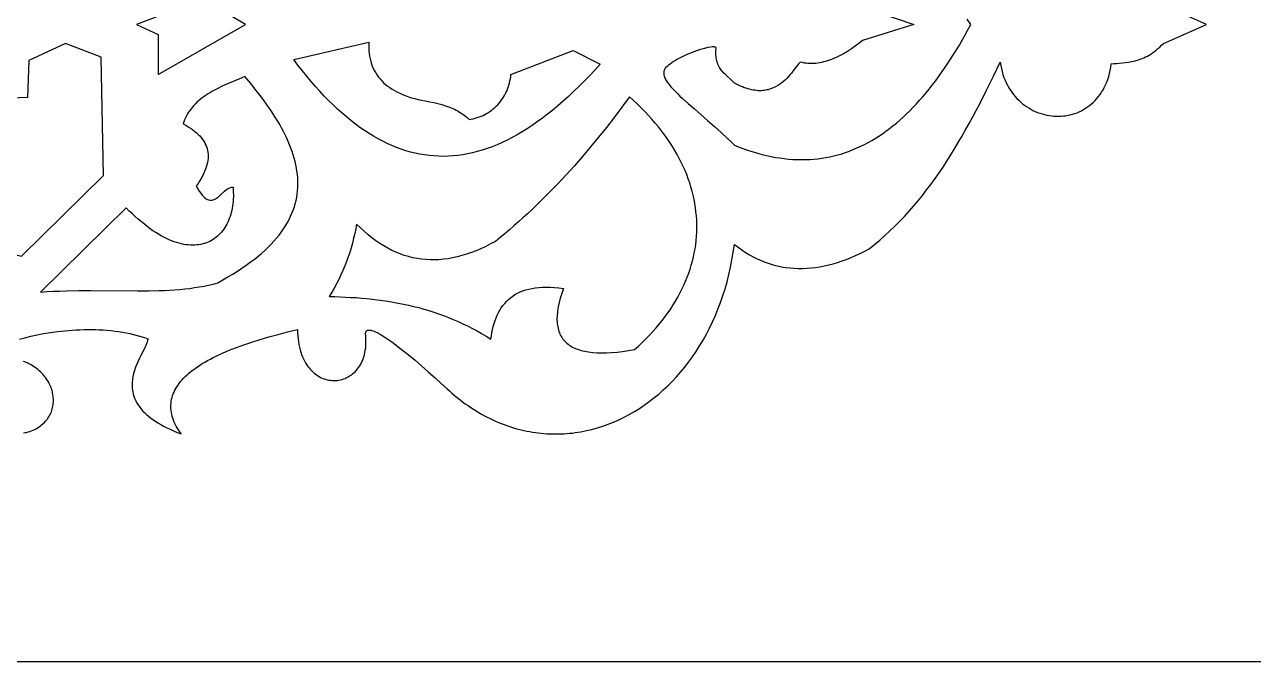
# Model space of a CAD drawing. Extents: x -1578 to -778, y -133 to 7.
# Drawn here: x -1145.3 to -1010.2, y -133.1 to -63.1 of the extents above; entities that cross this region are included whole.
import ezdxf

# ---------------------------------------------------------------- set-up
doc = ezdxf.new("R2010")
doc.units = 0
doc.layers.add('LAYER_2', color=174, linetype='CONTINUOUS')

msp = doc.modelspace()

# ---------------------------------------------------------------- linework, layer by layer
at = {"layer": 'LAYER_2'}
for points in [[(-1577.79, -133.05), (-777.79, -133.05), (-777.79, 6.95), (-1577.79, 6.95)], [(-1130.62, -57.36), (-1130.61, -62.13), (-1133.03, -63.06), (-1130.64, -64.14), (-1130.64, -68.56), (-1121.04, -63.06)], [(-1140.84, -65.12), (-1144.88, -67.01), (-1145.01, -71.06), (-1157.16, -71.56), (-1148.93, -80.55), (-1151.8, -83.46), (-1149.84, -87.51), (-1145.66, -88.52), (-1136.65, -79.66), (-1136.91, -66.63)], [(-1096.47, -73.47), (-1096.24, -73.44), (-1096.01, -73.4), (-1095.79, -73.34), (-1095.57, -73.28), (-1095.36, -73.21), (-1095.15, -73.13), (-1094.94, -73.04), (-1094.74, -72.94), (-1094.54, -72.83), (-1094.35, -72.71), (-1094.17, -72.59), (-1093.98, -72.46), (-1093.81, -72.32), (-1093.64, -72.17), (-1093.48, -72.02), (-1093.32, -71.86), (-1093.17, -71.69), (-1093.03, -71.52), (-1092.9, -71.34), (-1092.77, -71.15), (-1092.65, -70.96), (-1092.53, -70.77), (-1092.43, -70.56), (-1092.33, -70.36), (-1092.24, -70.14), (-1092.16, -69.93), (-1092.09, -69.71), (-1092.03, -69.48), (-1091.98, -69.25), (-1091.93, -69.02), (-1091.9, -68.78), (-1091.87, -68.54), (-1085.03, -65.89), (-1082.06, -67.4), (-1082.65, -68.05), (-1083.24, -68.68), (-1083.82, -69.28), (-1084.4, -69.86), (-1084.98, -70.42), (-1085.56, -70.96), (-1086.13, -71.48), (-1086.7, -71.98), (-1087.27, -72.45), (-1087.84, -72.9), (-1088.4, -73.33), (-1088.97, -73.74), (-1089.53, -74.13), (-1090.09, -74.5), (-1090.64, -74.85), (-1091.2, -75.17), (-1091.75, -75.47), (-1092.3, -75.76), (-1092.85, -76.02), (-1093.4, -76.26), (-1093.94, -76.48), (-1094.49, -76.68), (-1095.03, -76.86), (-1095.57, -77.01), (-1096.1, -77.15), (-1096.64, -77.27), (-1097.17, -77.36), (-1097.7, -77.44), (-1098.23, -77.49), (-1098.76, -77.52), (-1099.29, -77.54), (-1099.81, -77.53), (-1100.33, -77.5), (-1100.86, -77.46), (-1101.37, -77.39), (-1101.89, -77.3), (-1102.41, -77.19), (-1102.92, -77.07), (-1103.43, -76.92), (-1103.94, -76.75), (-1104.45, -76.57), (-1104.96, -76.36), (-1105.47, -76.13), (-1105.97, -75.88), (-1106.47, -75.62), (-1106.98, -75.33), (-1107.47, -75.03), (-1107.97, -74.7), (-1108.47, -74.36), (-1108.96, -73.99), (-1109.46, -73.61), (-1109.95, -73.21), (-1110.44, -72.79), (-1110.93, -72.35), (-1111.42, -71.89), (-1111.91, -71.41), (-1112.39, -70.91), (-1112.88, -70.39), (-1113.36, -69.86), (-1113.84, -69.3), (-1114.32, -68.73), (-1114.8, -68.14), (-1115.28, -67.53), (-1115.75, -66.9), (-1107.49, -65), (-1107.5, -65.32), (-1107.5, -65.64), (-1107.48, -65.95), (-1107.45, -66.25), (-1107.41, -66.54), (-1107.35, -66.83), (-1107.28, -67.1), (-1107.2, -67.37), (-1107.11, -67.63), (-1107, -67.89), (-1106.88, -68.13), (-1106.74, -68.37), (-1106.59, -68.6), (-1106.43, -68.82), (-1106.26, -69.03), (-1106.07, -69.24), (-1105.87, -69.44), (-1105.66, -69.63), (-1105.43, -69.81), (-1105.19, -69.98), (-1104.94, -70.15), (-1104.68, -70.31), (-1104.4, -70.46), (-1104.1, -70.6), (-1103.8, -70.73), (-1103.48, -70.86), (-1103.15, -70.98), (-1102.81, -71.09), (-1102.45, -71.19), (-1102.08, -71.29), (-1101.69, -71.38), (-1101.3, -71.45), (-1100.82, -71.54), (-1100.36, -71.63), (-1099.91, -71.73), (-1099.47, -71.85), (-1099.05, -71.98), (-1098.64, -72.13), (-1098.25, -72.29), (-1098.06, -72.37), (-1097.88, -72.47), (-1097.69, -72.56), (-1097.52, -72.67), (-1097.34, -72.78), (-1097.17, -72.89), (-1097.01, -73.01), (-1096.85, -73.13), (-1096.69, -73.26), (-1096.54, -73.4)], [(-1134.17, -83.21), (-1143.57, -92.45), (-1142.86, -92.41), (-1142.15, -92.37), (-1141.45, -92.34), (-1140.76, -92.32), (-1139.39, -92.3), (-1138.04, -92.29), (-1132.93, -92.32), (-1131.72, -92.31), (-1130.54, -92.29), (-1129.96, -92.27), (-1129.39, -92.24), (-1128.83, -92.2), (-1128.27, -92.16), (-1127.72, -92.11), (-1127.18, -92.05), (-1126.65, -91.97), (-1126.13, -91.89), (-1125.61, -91.8), (-1125.11, -91.69), (-1124.61, -91.57), (-1124.11, -91.43), (-1123.54, -91.12), (-1122.98, -90.8), (-1122.44, -90.48), (-1121.93, -90.16), (-1121.44, -89.83), (-1120.97, -89.51), (-1120.52, -89.18), (-1120.09, -88.86), (-1119.68, -88.53), (-1119.29, -88.2), (-1118.92, -87.87), (-1118.57, -87.53), (-1118.24, -87.2), (-1117.92, -86.86), (-1117.63, -86.53), (-1117.36, -86.19), (-1117.1, -85.85), (-1116.86, -85.51), (-1116.64, -85.16), (-1116.44, -84.82), (-1116.26, -84.48), (-1116.09, -84.13), (-1115.94, -83.78), (-1115.8, -83.44), (-1115.68, -83.09), (-1115.58, -82.74), (-1115.49, -82.39), (-1115.42, -82.03), (-1115.37, -81.68), (-1115.33, -81.33), (-1115.3, -80.97), (-1115.29, -80.61), (-1115.29, -80.26), (-1115.31, -79.9), (-1115.34, -79.54), (-1115.39, -79.18), (-1115.44, -78.82), (-1115.52, -78.46), (-1115.6, -78.09), (-1115.69, -77.73), (-1115.8, -77.36), (-1115.92, -77), (-1116.06, -76.63), (-1116.2, -76.26), (-1116.35, -75.9), (-1116.52, -75.53), (-1116.7, -75.16), (-1116.89, -74.79), (-1117.08, -74.42), (-1117.29, -74.05), (-1117.51, -73.67), (-1117.74, -73.3), (-1117.97, -72.93), (-1118.22, -72.55), (-1118.47, -72.18), (-1118.73, -71.8), (-1119, -71.43), (-1119.28, -71.05), (-1119.86, -70.29), (-1120.47, -69.54), (-1121.11, -68.78), (-1121.78, -69.04), (-1122.42, -69.3), (-1123.03, -69.56), (-1123.61, -69.83), (-1124.16, -70.1), (-1124.67, -70.38), (-1124.91, -70.52), (-1125.15, -70.66), (-1125.38, -70.81), (-1125.6, -70.96), (-1125.81, -71.11), (-1126.01, -71.27), (-1126.2, -71.43), (-1126.39, -71.6), (-1126.56, -71.77), (-1126.73, -71.94), (-1126.89, -72.12), (-1127.04, -72.3), (-1127.18, -72.49), (-1127.31, -72.68), (-1127.43, -72.88), (-1127.54, -73.09), (-1127.65, -73.3), (-1127.74, -73.51), (-1127.83, -73.74), (-1127.9, -73.97), (-1127.62, -74.12), (-1127.35, -74.28), (-1127.1, -74.44), (-1126.87, -74.6), (-1126.64, -74.77), (-1126.44, -74.94), (-1126.25, -75.12), (-1126.07, -75.3), (-1125.91, -75.48), (-1125.77, -75.67), (-1125.64, -75.86), (-1125.53, -76.06), (-1125.43, -76.26), (-1125.35, -76.46), (-1125.28, -76.67), (-1125.23, -76.88), (-1125.19, -77.09), (-1125.17, -77.31), (-1125.16, -77.54), (-1125.17, -77.77), (-1125.19, -78), (-1125.23, -78.23), (-1125.29, -78.47), (-1125.36, -78.71), (-1125.44, -78.96), (-1125.54, -79.21), (-1125.66, -79.47), (-1125.79, -79.73), (-1125.93, -79.99), (-1126.1, -80.26), (-1126.27, -80.53), (-1126.47, -80.8), (-1126.29, -81.11), (-1126.13, -81.37), (-1125.97, -81.6), (-1125.81, -81.8), (-1125.66, -81.96), (-1125.51, -82.1), (-1125.37, -82.2), (-1125.23, -82.28), (-1125.1, -82.33), (-1124.97, -82.36), (-1124.84, -82.36), (-1124.72, -82.35), (-1124.6, -82.32), (-1124.48, -82.28), (-1124.36, -82.22), (-1124.25, -82.15), (-1124.13, -82.07), (-1124.02, -81.98), (-1123.8, -81.78), (-1123.36, -81.38), (-1123.13, -81.2), (-1123.02, -81.12), (-1122.9, -81.05), (-1122.78, -81), (-1122.66, -80.96), (-1122.54, -80.94), (-1122.42, -80.93), (-1122.4, -81.2), (-1122.39, -81.47), (-1122.38, -81.73), (-1122.38, -81.99), (-1122.4, -82.25), (-1122.41, -82.5), (-1122.44, -82.75), (-1122.47, -83), (-1122.52, -83.24), (-1122.56, -83.48), (-1122.62, -83.71), (-1122.68, -83.93), (-1122.75, -84.15), (-1122.83, -84.37), (-1122.92, -84.58), (-1123.01, -84.78), (-1123.1, -84.98), (-1123.21, -85.17), (-1123.32, -85.35), (-1123.44, -85.53), (-1123.56, -85.7), (-1123.7, -85.86), (-1123.83, -86.02), (-1123.98, -86.17), (-1124.13, -86.31), (-1124.28, -86.44), (-1124.45, -86.56), (-1124.62, -86.67), (-1124.79, -86.78), (-1124.97, -86.88), (-1125.16, -86.96), (-1125.35, -87.04), (-1125.55, -87.11), (-1125.75, -87.17), (-1125.96, -87.22), (-1126.18, -87.25), (-1126.4, -87.28), (-1126.63, -87.3), (-1126.86, -87.3), (-1127.09, -87.29), (-1127.34, -87.28), (-1127.58, -87.25), (-1127.84, -87.21), (-1128.09, -87.15), (-1128.35, -87.09), (-1128.62, -87.01), (-1128.89, -86.92), (-1129.17, -86.81), (-1129.45, -86.7), (-1129.74, -86.57), (-1130.03, -86.42), (-1130.32, -86.26), (-1130.62, -86.09), (-1130.92, -85.91), (-1131.23, -85.71), (-1131.54, -85.49), (-1131.85, -85.26), (-1132.17, -85.01), (-1132.5, -84.75), (-1132.82, -84.48), (-1133.16, -84.18), (-1133.49, -83.87), (-1133.83, -83.55)], [(-1108.84, -84.98), (-1108.93, -85.51), (-1109.04, -86.03), (-1109.16, -86.55), (-1109.29, -87.07), (-1109.44, -87.58), (-1109.59, -88.09), (-1109.76, -88.59), (-1109.95, -89.09), (-1110.14, -89.59), (-1110.35, -90.08), (-1110.56, -90.57), (-1110.79, -91.06), (-1111.04, -91.54), (-1111.29, -92.01), (-1111.56, -92.48), (-1111.84, -92.95), (-1111.24, -92.96), (-1110.65, -92.98), (-1110.05, -93.01), (-1109.46, -93.04), (-1108.87, -93.07), (-1108.29, -93.12), (-1107.7, -93.17), (-1107.12, -93.23), (-1106.54, -93.3), (-1105.97, -93.38), (-1105.39, -93.47), (-1104.82, -93.56), (-1104.25, -93.66), (-1103.69, -93.78), (-1103.13, -93.9), (-1102.57, -94.03), (-1102.01, -94.17), (-1101.46, -94.32), (-1100.91, -94.48), (-1100.36, -94.66), (-1099.82, -94.84), (-1099.28, -95.03), (-1098.74, -95.24), (-1098.21, -95.46), (-1097.68, -95.69), (-1097.15, -95.93), (-1096.63, -96.18), (-1096.11, -96.45), (-1095.6, -96.72), (-1095.09, -97.01), (-1094.58, -97.32), (-1094.08, -97.64), (-1094.02, -97.27), (-1093.96, -96.92), (-1093.89, -96.57), (-1093.81, -96.24), (-1093.71, -95.91), (-1093.61, -95.6), (-1093.5, -95.29), (-1093.37, -95), (-1093.24, -94.72), (-1093.09, -94.44), (-1092.93, -94.19), (-1092.75, -93.94), (-1092.56, -93.7), (-1092.36, -93.48), (-1092.15, -93.27), (-1091.92, -93.08), (-1091.68, -92.9), (-1091.43, -92.73), (-1091.15, -92.58), (-1090.87, -92.44), (-1090.56, -92.32), (-1090.25, -92.21), (-1089.91, -92.12), (-1089.56, -92.05), (-1089.19, -91.99), (-1088.81, -91.95), (-1088.4, -91.92), (-1087.98, -91.92), (-1087.54, -91.93), (-1087.09, -91.95), (-1086.61, -92), (-1086.11, -92.07), (-1086.29, -92.6), (-1086.45, -93.11), (-1086.58, -93.6), (-1086.67, -94.07), (-1086.75, -94.52), (-1086.77, -94.73), (-1086.79, -94.94), (-1086.8, -95.15), (-1086.81, -95.35), (-1086.81, -95.55), (-1086.8, -95.74), (-1086.78, -95.92), (-1086.76, -96.1), (-1086.73, -96.28), (-1086.69, -96.45), (-1086.65, -96.61), (-1086.6, -96.77), (-1086.54, -96.93), (-1086.48, -97.07), (-1086.41, -97.22), (-1086.33, -97.36), (-1086.25, -97.49), (-1086.15, -97.62), (-1086.06, -97.74), (-1085.95, -97.86), (-1085.84, -97.97), (-1085.72, -98.08), (-1085.59, -98.18), (-1085.46, -98.28), (-1085.32, -98.37), (-1085.18, -98.46), (-1085.02, -98.54), (-1084.86, -98.61), (-1084.69, -98.69), (-1084.52, -98.75), (-1084.34, -98.81), (-1084.15, -98.87), (-1083.96, -98.92), (-1083.75, -98.96), (-1083.55, -99), (-1083.33, -99.04), (-1082.88, -99.09), (-1082.4, -99.13), (-1081.89, -99.14), (-1081.36, -99.13), (-1080.8, -99.1), (-1080.21, -99.05), (-1079.59, -98.98), (-1078.95, -98.89), (-1078.28, -98.78), (-1077.85, -98.39), (-1077.43, -97.99), (-1077.03, -97.6), (-1076.64, -97.2), (-1076.26, -96.79), (-1075.9, -96.38), (-1075.56, -95.97), (-1075.22, -95.56), (-1074.91, -95.14), (-1074.6, -94.72), (-1074.31, -94.3), (-1074.03, -93.87), (-1073.77, -93.44), (-1073.52, -93.01), (-1073.29, -92.58), (-1073.07, -92.15), (-1072.86, -91.71), (-1072.67, -91.27), (-1072.49, -90.83), (-1072.33, -90.39), (-1072.17, -89.94), (-1072.04, -89.5), (-1071.92, -89.05), (-1071.81, -88.6), (-1071.71, -88.15), (-1071.63, -87.7), (-1071.56, -87.25), (-1071.51, -86.8), (-1071.47, -86.34), (-1071.44, -85.89), (-1071.43, -85.44), (-1071.43, -84.98), (-1071.45, -84.53), (-1071.48, -84.07), (-1071.53, -83.62), (-1071.58, -83.17), (-1071.66, -82.71), (-1071.74, -82.26), (-1071.84, -81.81), (-1071.95, -81.35), (-1072.08, -80.9), (-1072.22, -80.45), (-1072.38, -80), (-1072.55, -79.55), (-1072.73, -79.11), (-1072.93, -78.66), (-1073.14, -78.22), (-1073.36, -77.77), (-1073.6, -77.33), (-1073.85, -76.89), (-1074.12, -76.46), (-1074.4, -76.02), (-1074.69, -75.59), (-1075, -75.16), (-1075.32, -74.73), (-1075.66, -74.31), (-1076, -73.88), (-1076.37, -73.46), (-1076.74, -73.05), (-1077.13, -72.63), (-1077.54, -72.22), (-1077.96, -71.82), (-1078.39, -71.41), (-1078.83, -71.01), (-1079.67, -72.14), (-1080.51, -73.26), (-1081.37, -74.36), (-1082.23, -75.44), (-1083.11, -76.5), (-1083.99, -77.55), (-1084.89, -78.57), (-1085.8, -79.58), (-1086.73, -80.57), (-1087.66, -81.53), (-1088.61, -82.48), (-1089.09, -82.94), (-1089.57, -83.4), (-1090.06, -83.86), (-1090.55, -84.3), (-1091.04, -84.75), (-1091.54, -85.18), (-1092.04, -85.62), (-1092.54, -86.04), (-1093.05, -86.46), (-1093.56, -86.88), (-1094.1, -87.17), (-1094.63, -87.44), (-1095.17, -87.69), (-1095.69, -87.91), (-1096.22, -88.12), (-1096.74, -88.3), (-1097.26, -88.45), (-1097.77, -88.59), (-1098.28, -88.7), (-1098.78, -88.79), (-1099.28, -88.85), (-1099.78, -88.9), (-1100.27, -88.92), (-1100.75, -88.91), (-1101.24, -88.89), (-1101.72, -88.84), (-1102.19, -88.77), (-1102.66, -88.68), (-1103.13, -88.56), (-1103.59, -88.42), (-1104.05, -88.26), (-1104.51, -88.07), (-1104.96, -87.87), (-1105.41, -87.64), (-1105.85, -87.39), (-1106.29, -87.11), (-1106.72, -86.81), (-1107.15, -86.49), (-1107.58, -86.15), (-1108, -85.78), (-1108.42, -85.39)]]:
    msp.add_lwpolyline(points, close=True, dxfattribs=at)
for points in [[(-1145.91, -97.64), (-1145.31, -97.47), (-1144.66, -97.31), (-1143.97, -97.16), (-1143.25, -97.02), (-1142.49, -96.9), (-1141.71, -96.79), (-1140.91, -96.7), (-1140.09, -96.64), (-1139.67, -96.61), (-1139.25, -96.59), (-1138.83, -96.58), (-1138.4, -96.57), (-1137.98, -96.57), (-1137.55, -96.58), (-1137.12, -96.6), (-1136.7, -96.62), (-1136.27, -96.65), (-1135.85, -96.69), (-1135.43, -96.74), (-1135.01, -96.79), (-1134.59, -96.86), (-1134.17, -96.94), (-1133.76, -97.02), (-1133.36, -97.11), (-1132.96, -97.22), (-1132.56, -97.33), (-1132.17, -97.46), (-1131.79, -97.6), (-1131.79, -97.68), (-1131.81, -97.77), (-1131.86, -97.95), (-1131.94, -98.16), (-1132.04, -98.39), (-1132.28, -98.89), (-1132.56, -99.44), (-1132.71, -99.74), (-1132.85, -100.06), (-1132.99, -100.38), (-1133.13, -100.71), (-1133.24, -101.06), (-1133.35, -101.41), (-1133.43, -101.76), (-1133.46, -101.95), (-1133.49, -102.13), (-1133.5, -102.31), (-1133.52, -102.5), (-1133.52, -102.69), (-1133.52, -102.87), (-1133.5, -103.06), (-1133.48, -103.25), (-1133.45, -103.44), (-1133.4, -103.63), (-1133.35, -103.82), (-1133.29, -104.01), (-1133.21, -104.21), (-1133.12, -104.4), (-1133.02, -104.59), (-1132.91, -104.78), (-1132.78, -104.97), (-1132.64, -105.16), (-1132.49, -105.35), (-1132.32, -105.54), (-1132.13, -105.73), (-1131.93, -105.92), (-1131.72, -106.1), (-1131.48, -106.29), (-1131.23, -106.47), (-1130.96, -106.66), (-1130.68, -106.84), (-1130.37, -107.02), (-1130.05, -107.19), (-1129.71, -107.37), (-1129.34, -107.54), (-1128.96, -107.72), (-1128.55, -107.89), (-1128.13, -108.05), (-1128.28, -107.83), (-1128.42, -107.61), (-1128.55, -107.39), (-1128.67, -107.18), (-1128.78, -106.96), (-1128.88, -106.74), (-1128.97, -106.53), (-1129.04, -106.31), (-1129.11, -106.1), (-1129.16, -105.89), (-1129.2, -105.68), (-1129.23, -105.47), (-1129.25, -105.26), (-1129.26, -105.06), (-1129.25, -104.85), (-1129.24, -104.65), (-1129.21, -104.44), (-1129.17, -104.24), (-1129.13, -104.04), (-1129.07, -103.84), (-1129, -103.64), (-1128.91, -103.45), (-1128.82, -103.25), (-1128.72, -103.06), (-1128.6, -102.87), (-1128.47, -102.68), (-1128.33, -102.49), (-1128.18, -102.3), (-1128.02, -102.11), (-1127.85, -101.93), (-1127.67, -101.74), (-1127.47, -101.56), (-1127.27, -101.38), (-1127.05, -101.2), (-1126.82, -101.02), (-1126.58, -100.84), (-1126.33, -100.67), (-1126.07, -100.5), (-1125.8, -100.32), (-1125.51, -100.15), (-1125.22, -99.99), (-1124.91, -99.82), (-1124.59, -99.65), (-1124.26, -99.49), (-1123.92, -99.33), (-1123.57, -99.17), (-1122.83, -98.85), (-1122.05, -98.54), (-1121.23, -98.24), (-1120.35, -97.95), (-1119.44, -97.66), (-1118.48, -97.38), (-1117.47, -97.11), (-1116.42, -96.84), (-1115.32, -96.58), (-1115.32, -96.93), (-1115.3, -97.27), (-1115.27, -97.6), (-1115.23, -97.91), (-1115.18, -98.22), (-1115.12, -98.51), (-1115.05, -98.79), (-1114.98, -99.06), (-1114.89, -99.31), (-1114.79, -99.56), (-1114.69, -99.79), (-1114.58, -100.02), (-1114.46, -100.23), (-1114.34, -100.43), (-1114.21, -100.62), (-1114.07, -100.8), (-1113.92, -100.96), (-1113.77, -101.12), (-1113.62, -101.27), (-1113.46, -101.4), (-1113.3, -101.52), (-1113.13, -101.64), (-1112.96, -101.74), (-1112.79, -101.83), (-1112.61, -101.91), (-1112.44, -101.98), (-1112.26, -102.04), (-1112.08, -102.09), (-1111.89, -102.13), (-1111.71, -102.15), (-1111.53, -102.17), (-1111.34, -102.18), (-1111.16, -102.17), (-1110.98, -102.16), (-1110.8, -102.14), (-1110.62, -102.1), (-1110.44, -102.06), (-1110.27, -102), (-1110.1, -101.94), (-1109.93, -101.86), (-1109.76, -101.78), (-1109.6, -101.68), (-1109.45, -101.58), (-1109.29, -101.46), (-1109.15, -101.34), (-1109, -101.21), (-1108.87, -101.06), (-1108.74, -100.91), (-1108.62, -100.75), (-1108.5, -100.57), (-1108.39, -100.39), (-1108.29, -100.2), (-1108.2, -100), (-1108.12, -99.79), (-1108.04, -99.57), (-1107.98, -99.34), (-1107.92, -99.1), (-1107.88, -98.85), (-1107.84, -98.6), (-1107.82, -98.33), (-1107.81, -98.06), (-1107.81, -97.77), (-1107.82, -97.48), (-1107.84, -97.18), (-1107.85, -97.08), (-1107.85, -96.99), (-1107.84, -96.91), (-1107.82, -96.84), (-1107.79, -96.78), (-1107.75, -96.73), (-1107.71, -96.69), (-1107.65, -96.66), (-1107.59, -96.64), (-1107.53, -96.63), (-1107.45, -96.62), (-1107.37, -96.63), (-1107.28, -96.64), (-1107.19, -96.67), (-1106.98, -96.73), (-1106.75, -96.83), (-1106.5, -96.95), (-1106.23, -97.1), (-1105.94, -97.28), (-1105.63, -97.48), (-1105.31, -97.69), (-1104.98, -97.93), (-1104.63, -98.18), (-1103.92, -98.73), (-1103.17, -99.33), (-1102.41, -99.96), (-1101.66, -100.6), (-1100.92, -101.25), (-1100.21, -101.88), (-1099.53, -102.49), (-1098.92, -103.06), (-1098.63, -103.32), (-1098.35, -103.57), (-1098.06, -103.82), (-1097.77, -104.06), (-1097.47, -104.29), (-1097.18, -104.51), (-1096.89, -104.73), (-1096.59, -104.94), (-1096.29, -105.14), (-1095.99, -105.34), (-1095.69, -105.52), (-1095.39, -105.7), (-1095.09, -105.88), (-1094.78, -106.05), (-1094.48, -106.21), (-1094.17, -106.36), (-1093.86, -106.51), (-1093.56, -106.65), (-1093.25, -106.78), (-1092.94, -106.91), (-1092.63, -107.02), (-1092.32, -107.14), (-1092, -107.24), (-1091.69, -107.34), (-1091.38, -107.44), (-1091.07, -107.52), (-1090.75, -107.6), (-1090.44, -107.67), (-1090.13, -107.74), (-1089.81, -107.8), (-1089.5, -107.85), (-1089.18, -107.9), (-1088.87, -107.94), (-1088.56, -107.98), (-1088.24, -108), (-1087.93, -108.03), (-1087.61, -108.04), (-1087.3, -108.05), (-1086.99, -108.05), (-1086.68, -108.05), (-1086.36, -108.04), (-1086.05, -108.03), (-1085.74, -108.01), (-1085.43, -107.98), (-1085.12, -107.95), (-1084.81, -107.91), (-1084.19, -107.81), (-1083.58, -107.69), (-1082.97, -107.55), (-1082.37, -107.38), (-1081.77, -107.19), (-1081.17, -106.98), (-1080.59, -106.74), (-1080, -106.49), (-1079.43, -106.21), (-1078.86, -105.91), (-1078.3, -105.59), (-1077.75, -105.24), (-1077.21, -104.88), (-1076.67, -104.5), (-1076.15, -104.09), (-1075.63, -103.67), (-1075.13, -103.22), (-1074.63, -102.76), (-1074.15, -102.28), (-1073.68, -101.77), (-1073.22, -101.25), (-1072.77, -100.71), (-1072.34, -100.15), (-1071.92, -99.57), (-1071.52, -98.98), (-1071.13, -98.37), (-1070.75, -97.74), (-1070.39, -97.09), (-1070.04, -96.42), (-1069.72, -95.74), (-1069.4, -95.04), (-1069.11, -94.33), (-1068.83, -93.6), (-1068.57, -92.85), (-1068.33, -92.09), (-1068.11, -91.32), (-1067.91, -90.52), (-1067.73, -89.72), (-1067.57, -88.9), (-1067.43, -88.06), (-1067.31, -87.21), (-1066.9, -87.53), (-1066.49, -87.82), (-1066.07, -88.1), (-1065.65, -88.35), (-1065.23, -88.58), (-1064.8, -88.8), (-1064.36, -88.99), (-1063.92, -89.17), (-1063.48, -89.32), (-1063.04, -89.45), (-1062.59, -89.57), (-1062.13, -89.67), (-1061.68, -89.74), (-1061.22, -89.8), (-1060.75, -89.84), (-1060.29, -89.86), (-1059.82, -89.86), (-1059.34, -89.84), (-1058.87, -89.8), (-1058.39, -89.75), (-1057.91, -89.67), (-1057.43, -89.58), (-1056.94, -89.47), (-1056.45, -89.35), (-1055.96, -89.2), (-1055.47, -89.04), (-1054.98, -88.86), (-1054.48, -88.66), (-1053.98, -88.44), (-1053.48, -88.21), (-1052.98, -87.96), (-1052.48, -87.69), (-1051.89, -87.22), (-1051.31, -86.74), (-1050.75, -86.25), (-1050.2, -85.74), (-1049.66, -85.22), (-1049.13, -84.68), (-1048.61, -84.14), (-1048.1, -83.58), (-1047.6, -83.01), (-1047.11, -82.43), (-1046.63, -81.84), (-1046.17, -81.23), (-1045.71, -80.62), (-1045.25, -79.99), (-1044.81, -79.36), (-1044.37, -78.71), (-1043.94, -78.06), (-1043.52, -77.39), (-1043.1, -76.72), (-1042.69, -76.03), (-1042.29, -75.34), (-1041.89, -74.64), (-1041.49, -73.93), (-1041.1, -73.21), (-1040.72, -72.49), (-1040.33, -71.75), (-1039.58, -70.26), (-1038.83, -68.74), (-1038.09, -67.2), (-1038.03, -67.55), (-1037.96, -67.89), (-1037.87, -68.23), (-1037.78, -68.55), (-1037.67, -68.86), (-1037.55, -69.16), (-1037.42, -69.45), (-1037.28, -69.72), (-1037.13, -69.99), (-1036.97, -70.25), (-1036.8, -70.5), (-1036.62, -70.73), (-1036.44, -70.96), (-1036.25, -71.17), (-1036.05, -71.37), (-1035.84, -71.56), (-1035.63, -71.75), (-1035.41, -71.92), (-1035.18, -72.07), (-1034.95, -72.22), (-1034.72, -72.36), (-1034.48, -72.49), (-1034.23, -72.6), (-1033.99, -72.71), (-1033.74, -72.8), (-1033.48, -72.88), (-1033.23, -72.95), (-1032.97, -73.01), (-1032.71, -73.06), (-1032.45, -73.09), (-1032.19, -73.12), (-1031.93, -73.13), (-1031.67, -73.13), (-1031.4, -73.12), (-1031.14, -73.1), (-1030.89, -73.07), (-1030.63, -73.03), (-1030.38, -72.97), (-1030.12, -72.91), (-1029.87, -72.83), (-1029.63, -72.74), (-1029.39, -72.64), (-1029.15, -72.52), (-1028.92, -72.4), (-1028.69, -72.26), (-1028.47, -72.11), (-1028.25, -71.95), (-1028.04, -71.78), (-1027.84, -71.59), (-1027.64, -71.4), (-1027.45, -71.19), (-1027.27, -70.97), (-1027.1, -70.74), (-1026.94, -70.49), (-1026.78, -70.24), (-1026.64, -69.97), (-1026.5, -69.69), (-1026.38, -69.39), (-1026.26, -69.09), (-1026.16, -68.77), (-1026.07, -68.44), (-1025.99, -68.1), (-1025.93, -67.75), (-1025.87, -67.38), (-1025.59, -67.35), (-1025.29, -67.32), (-1024.66, -67.27), (-1024.32, -67.23), (-1023.97, -67.18), (-1023.61, -67.12), (-1023.25, -67.03), (-1022.87, -66.92), (-1022.68, -66.86), (-1022.49, -66.79), (-1022.3, -66.7), (-1022.11, -66.61), (-1021.91, -66.52), (-1021.72, -66.41), (-1021.52, -66.29), (-1021.33, -66.16), (-1021.13, -66.02), (-1020.94, -65.86), (-1020.74, -65.7), (-1020.55, -65.52), (-1020.35, -65.33), (-1020.15, -65.12), (-1015.39, -63.06), (-1020.36, -60.86)], [(-1053.2, -61.13), (-1047.59, -63.06), (-1053.21, -64.8), (-1053.61, -65.13), (-1054.03, -65.43), (-1054.45, -65.73), (-1054.88, -66), (-1055.31, -66.26), (-1055.74, -66.49), (-1056.18, -66.7), (-1056.4, -66.79), (-1056.62, -66.88), (-1056.84, -66.96), (-1057.06, -67.04), (-1057.28, -67.1), (-1057.5, -67.16), (-1057.72, -67.21), (-1057.94, -67.26), (-1058.15, -67.29), (-1058.37, -67.32), (-1058.58, -67.33), (-1058.79, -67.34), (-1059.01, -67.34), (-1059.22, -67.33), (-1059.42, -67.31), (-1059.63, -67.28), (-1059.83, -67.24), (-1060.03, -67.18), (-1060.1, -67.22), (-1060.17, -67.28), (-1060.25, -67.37), (-1060.34, -67.47), (-1060.77, -68.04), (-1061.04, -68.38), (-1061.18, -68.56), (-1061.34, -68.75), (-1061.51, -68.93), (-1061.69, -69.11), (-1061.88, -69.29), (-1062.09, -69.45), (-1062.31, -69.62), (-1062.53, -69.76), (-1062.78, -69.9), (-1063.03, -70.02), (-1063.3, -70.13), (-1063.44, -70.17), (-1063.59, -70.21), (-1063.73, -70.24), (-1063.88, -70.27), (-1064.04, -70.29), (-1064.2, -70.31), (-1064.36, -70.32), (-1064.53, -70.32), (-1064.7, -70.32), (-1064.87, -70.3), (-1065.05, -70.28), (-1065.24, -70.26), (-1065.42, -70.22), (-1065.61, -70.17), (-1065.81, -70.12), (-1066.01, -70.06), (-1066.22, -69.99), (-1066.42, -69.91), (-1066.64, -69.82), (-1066.86, -69.71), (-1067.08, -69.6), (-1067.31, -69.48), (-1067.71, -69.1), (-1068.11, -68.74), (-1068.29, -68.56), (-1068.47, -68.38), (-1068.64, -68.19), (-1068.8, -67.99), (-1068.94, -67.77), (-1069.06, -67.54), (-1069.11, -67.42), (-1069.16, -67.3), (-1069.21, -67.16), (-1069.24, -67.03), (-1069.28, -66.88), (-1069.3, -66.73), (-1069.32, -66.58), (-1069.34, -66.41), (-1069.34, -66.24), (-1069.34, -66.06), (-1069.33, -65.88), (-1069.32, -65.68), (-1069.32, -65.63), (-1069.32, -65.6), (-1069.34, -65.58), (-1069.38, -65.55), (-1069.45, -65.52), (-1069.53, -65.51), (-1069.64, -65.51), (-1069.76, -65.51), (-1069.91, -65.53), (-1070.23, -65.59), (-1070.61, -65.68), (-1071.03, -65.8), (-1071.47, -65.94), (-1071.94, -66.11), (-1072.41, -66.31), (-1072.89, -66.52), (-1073.35, -66.75), (-1073.57, -66.87), (-1073.78, -67), (-1073.99, -67.12), (-1074.18, -67.25), (-1074.37, -67.39), (-1074.54, -67.52), (-1074.7, -67.66), (-1074.84, -67.79), (-1074.9, -67.86), (-1074.96, -67.94), (-1075, -68.01), (-1075.03, -68.09), (-1075.06, -68.17), (-1075.08, -68.25), (-1075.08, -68.34), (-1075.08, -68.42), (-1075.07, -68.51), (-1075.06, -68.61), (-1075.03, -68.7), (-1075, -68.8), (-1074.91, -69), (-1074.79, -69.21), (-1074.65, -69.43), (-1074.48, -69.65), (-1074.29, -69.89), (-1074.07, -70.13), (-1073.83, -70.38), (-1073.57, -70.64), (-1073.3, -70.91), (-1073.01, -71.18), (-1072.38, -71.74), (-1071.7, -72.33), (-1070.25, -73.59), (-1069.5, -74.24), (-1068.75, -74.92), (-1068.02, -75.61), (-1067.66, -75.96), (-1067.31, -76.32), (-1066.79, -76.52), (-1066.27, -76.71), (-1065.76, -76.89), (-1065.26, -77.05), (-1064.75, -77.2), (-1064.25, -77.33), (-1063.76, -77.45), (-1063.27, -77.56), (-1062.78, -77.65), (-1062.3, -77.72), (-1061.82, -77.79), (-1061.35, -77.83), (-1060.87, -77.87), (-1060.41, -77.89), (-1059.94, -77.9), (-1059.48, -77.89), (-1059.03, -77.87), (-1058.57, -77.84), (-1058.13, -77.8), (-1057.68, -77.74), (-1057.24, -77.67), (-1056.8, -77.58), (-1056.37, -77.48), (-1055.94, -77.37), (-1055.51, -77.25), (-1055.09, -77.11), (-1054.66, -76.96), (-1054.25, -76.8), (-1053.83, -76.62), (-1053.42, -76.43), (-1053.02, -76.23), (-1052.61, -76.02), (-1052.21, -75.79), (-1051.82, -75.56), (-1051.42, -75.31), (-1051.03, -75.05), (-1050.65, -74.77), (-1050.26, -74.49), (-1049.88, -74.19), (-1049.5, -73.88), (-1049.13, -73.56), (-1048.76, -73.22), (-1048.39, -72.88), (-1048.02, -72.52), (-1047.66, -72.15), (-1047.3, -71.77), (-1046.95, -71.38), (-1046.59, -70.98), (-1046.24, -70.57), (-1045.9, -70.14), (-1045.55, -69.71), (-1045.21, -69.26), (-1044.87, -68.8), (-1044.53, -68.33), (-1044.2, -67.85), (-1043.87, -67.36), (-1043.54, -66.86), (-1043.22, -66.35), (-1042.89, -65.83), (-1042.57, -65.3), (-1042.26, -64.75), (-1041.94, -64.2), (-1041.63, -63.64), (-1041.32, -63.06), (-1041.71, -62.46)], [(-1145.46, -107.94), (-1145.28, -107.91), (-1145.11, -107.88), (-1144.93, -107.83), (-1144.76, -107.78), (-1144.58, -107.72), (-1144.41, -107.65), (-1144.24, -107.57), (-1144.07, -107.48), (-1143.91, -107.38), (-1143.75, -107.28), (-1143.6, -107.17), (-1143.46, -107.06), (-1143.33, -106.95), (-1143.2, -106.83), (-1143.08, -106.7), (-1142.97, -106.58), (-1142.86, -106.45), (-1142.77, -106.32), (-1142.68, -106.18), (-1142.6, -106.04), (-1142.52, -105.9), (-1142.45, -105.75), (-1142.39, -105.61), (-1142.34, -105.46), (-1142.29, -105.31), (-1142.25, -105.16), (-1142.22, -105), (-1142.2, -104.85), (-1142.18, -104.69), (-1142.17, -104.53), (-1142.16, -104.38), (-1142.17, -104.22), (-1142.18, -104.06), (-1142.19, -103.9), (-1142.22, -103.74), (-1142.25, -103.58), (-1142.28, -103.42), (-1142.32, -103.27), (-1142.37, -103.11), (-1142.43, -102.95), (-1142.49, -102.8), (-1142.56, -102.64), (-1142.64, -102.49), (-1142.72, -102.34), (-1142.81, -102.19), (-1142.9, -102.05), (-1143, -101.9), (-1143.11, -101.76), (-1143.22, -101.62), (-1143.34, -101.49), (-1143.47, -101.35), (-1143.6, -101.23), (-1143.74, -101.1), (-1143.88, -100.98), (-1144.03, -100.86), (-1144.19, -100.74), (-1144.35, -100.63), (-1144.52, -100.53), (-1144.69, -100.43), (-1144.87, -100.33), (-1145.06, -100.24), (-1145.25, -100.15), (-1145.45, -100.07)]]:
    msp.add_lwpolyline(points, dxfattribs=at)

doc.saveas('drawing.dxf')
